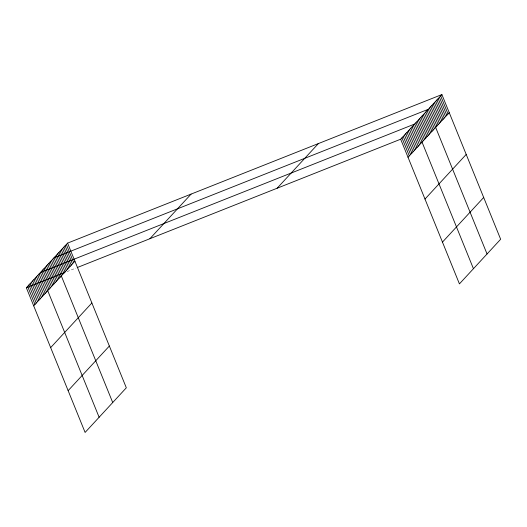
<?xml version="1.0" encoding="UTF-8"?>
<svg xmlns="http://www.w3.org/2000/svg" width="527" height="527" viewBox="0 0 527 527"><rect width="100%" height="100%" fill="white"/><g stroke="black" fill="none" stroke-linecap="round" stroke-linejoin="round"><path stroke-width="0.4" stroke-dasharray="2.63 1.98" d="M67.041 271.603L75.763 268.144"/><path stroke-width="0.79" d="M67.575 243.118L126.322 387.8L85.104 432.436L26.35 287.749L67.575 243.118L441.896 94.564L500.65 239.251L459.425 283.882L400.678 139.2L441.896 94.564M33.695 305.838L74.92 261.201M149.879 238.724L191.103 194.094M50.658 347.616L91.882 302.979M68.135 390.659L109.359 346.022M277.149 188.218L318.374 143.588M408.023 157.283L449.241 112.653M424.986 199.061L466.204 154.431M442.463 242.104L483.687 197.473M26.35 287.749L64.861 272.466M77.212 267.564L400.678 139.2M440.664 95.901L448.009 113.99M439.426 97.245L446.771 115.327M438.187 98.582L445.532 116.665M436.949 99.919L444.294 118.008M435.717 101.256L443.062 119.346M434.479 102.6L441.824 120.683M433.24 103.938L440.585 122.02M432.008 105.275L439.347 123.364M430.77 106.612L438.115 124.701M429.531 107.956L436.876 126.039M487.047 253.981L428.293 109.293L53.971 257.848L112.719 402.529M427.061 110.63L434.4 128.72M425.823 111.968L433.168 130.057M424.584 113.312L431.929 131.394M423.346 114.649L430.691 132.738M422.114 115.986L429.459 134.075M420.875 117.33L428.22 135.413M419.637 118.667L426.982 136.75M418.405 120.004L425.744 138.094M417.167 121.342L424.512 139.431M415.928 122.686L423.273 140.768M473.444 268.711L414.69 124.023L40.368 272.571L99.116 417.259M413.418 125.4L420.763 143.489M412.147 126.783L419.485 144.866M410.869 128.16L418.214 146.249M409.598 129.543L416.943 147.626M408.32 130.92L415.665 149.009M407.048 132.297L414.393 150.386M405.77 133.68L413.115 151.763M404.499 135.057L411.844 153.146M403.227 136.44L410.566 154.523M401.949 137.817L409.295 155.906M66.336 244.456L73.681 262.538M65.098 245.793L72.443 263.882M63.859 247.13L71.204 265.219M62.627 248.474L69.972 266.557M61.389 249.811L68.734 267.894M60.15 251.148L67.496 269.238M58.919 252.486L66.257 270.575M57.68 253.83L65.025 271.912M56.442 255.167L63.787 273.256M55.203 256.504L62.548 274.593M52.733 259.185L60.078 277.268M51.494 260.522L58.84 278.612M50.256 261.86L57.601 279.949M49.024 263.204L56.369 281.286M47.786 264.541L55.131 282.624M46.547 265.878L53.892 283.967M45.315 267.215L52.654 285.305M44.077 268.559L51.422 286.642M42.839 269.896L50.184 287.979M41.6 271.234L48.945 289.323M39.09 273.954L46.435 292.037M37.819 275.331L45.164 293.42M36.541 276.715L43.886 294.797M35.269 278.091L42.615 296.181M33.998 279.475L41.337 297.557M32.72 280.851L40.065 298.941M31.449 282.228L38.794 300.318M30.171 283.612L37.516 301.694M28.899 284.988L36.244 303.078M27.621 286.372L34.966 304.454"/></g></svg>
